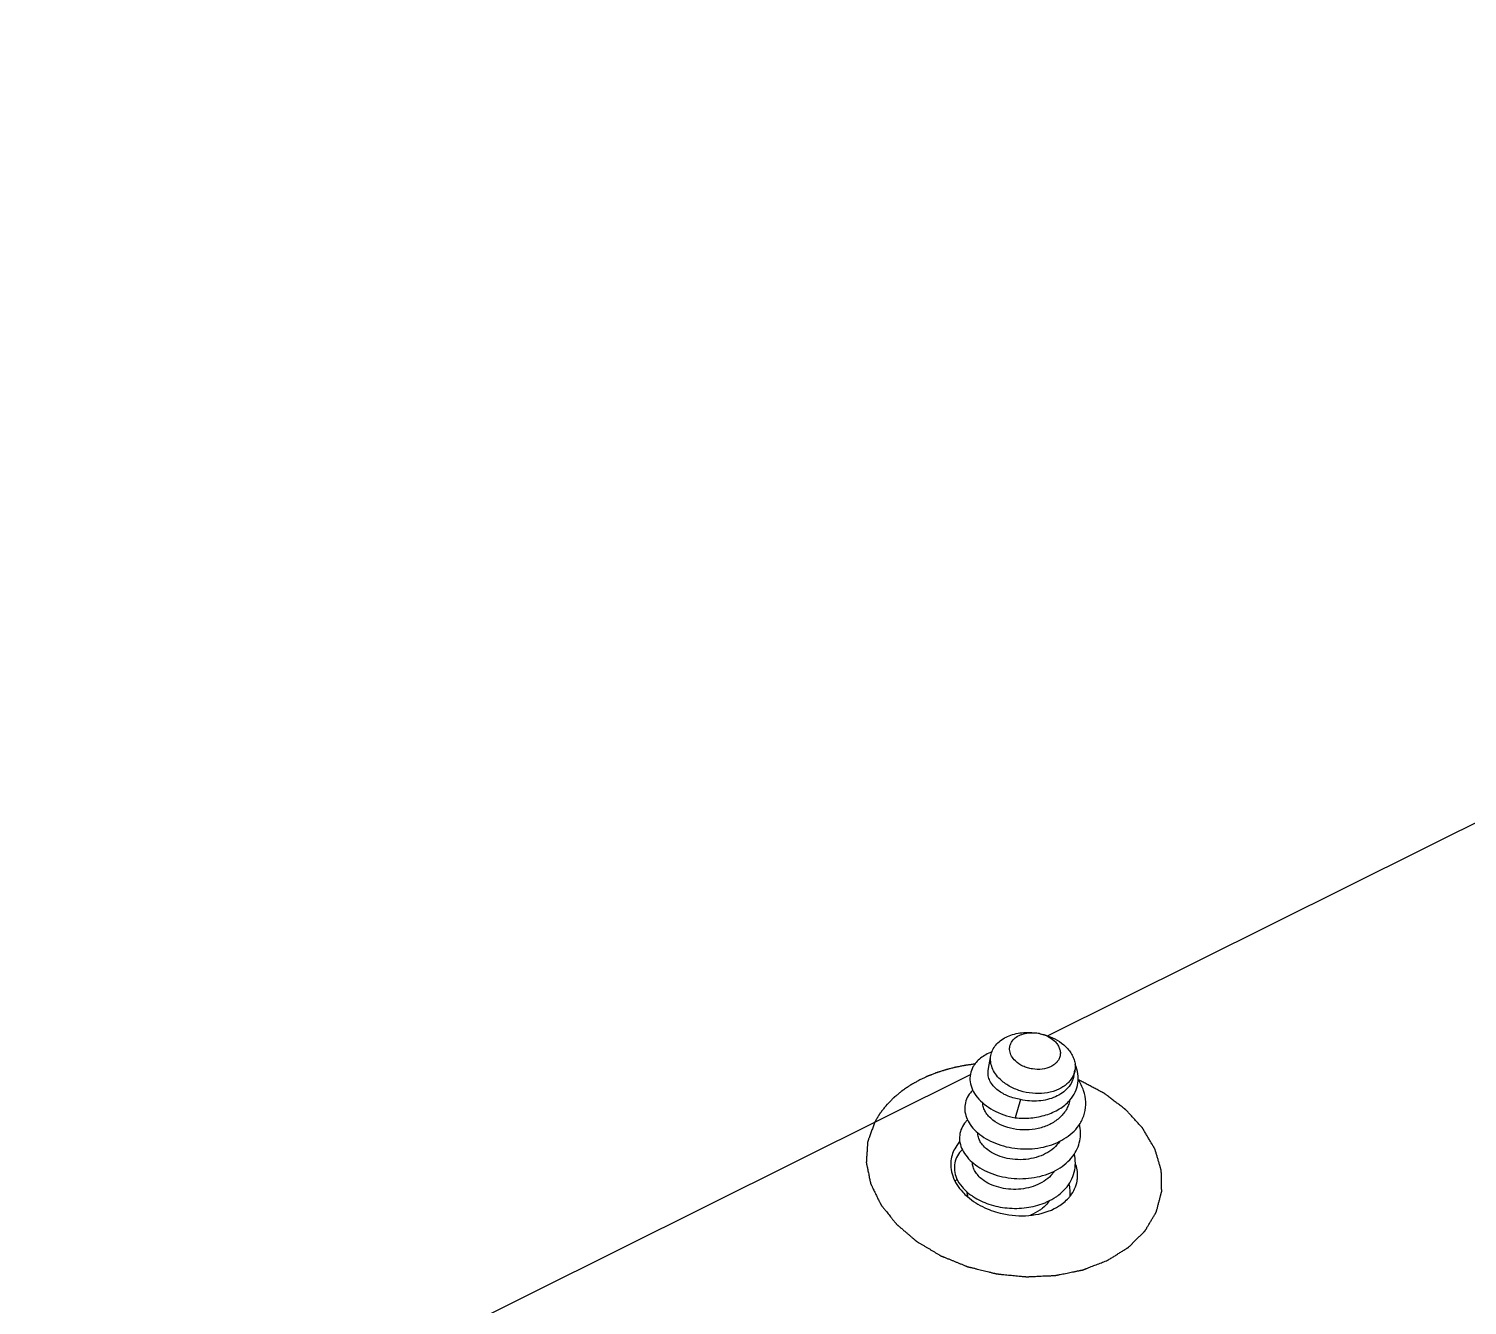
# Model space of a CAD drawing. Extents: x 0 to 297, y 0 to 210.
# Drawn here: x 222.56 to 234.37, y 80.49 to 90.97 of the extents above; entities that cross this region are included whole.
import ezdxf

# ---------------------------------------------------------------- set-up
doc = ezdxf.new("R2010")
doc.units = 0
doc.header["$LTSCALE"] = 16.335
doc.layers.get('0').update_dxf_attribs({"linetype": 'CONTINUOUS'})
doc.layers.add('02___PRT_ALL_AXES', color=7, linetype='CONTINUOUS')

msp = doc.modelspace()

# ---------------------------------------------------------------- linework, layer by layer
at = {"color": 7, "linetype": 'CONTINUOUS'}
for p, q in [((230.921, 82.703), (247.52, 90.973)), ((222.556, 78.534), (230.287, 82.386)), ((230.699, 82.179), (230.654, 82.029))]:
    msp.add_line(p, q, dxfattribs=at)
for centre, radius, start, end in [((230.792, 82.431), 0.296, 82.2537, 83.7105), ((230.791, 82.43), 0.297, 77.8796, 82.2545), ((230.859, 82.385), 0.323, 318.9492, 319.2163), ((230.44, 81.831), 0.253, 134.3946, 139.2768), ((230.753, 81.743), 0.271, 319.8946, 326.0506)]:
    msp.add_arc(centre, radius, start, end, dxfattribs=at)
for points, knots in [([(230.455, 82.54), (230.458, 82.555), (230.468, 82.586), (230.495, 82.628), (230.532, 82.664), (230.58, 82.693), (230.634, 82.714), (230.716, 82.732), (230.781, 82.732), (230.824, 82.726)], [0, 0, 0, 0, 0.103886, 0.211313, 0.325029, 0.446545, 0.576103, 0.712854, 1, 1, 1, 1]), ([(230.656, 82.497), (230.644, 82.508), (230.624, 82.533), (230.61, 82.57), (230.608, 82.6), (230.611, 82.621), (230.619, 82.641), (230.634, 82.667), (230.664, 82.695), (230.711, 82.717), (230.766, 82.728), (230.805, 82.728), (230.824, 82.726)], [0, 0, 0, 0, 0.12617, 0.240619, 0.29515, 0.34898, 0.403199, 0.458843, 0.577126, 0.707821, 0.850098, 1, 1, 1, 1]), ([(230.854, 82.721), (230.866, 82.718), (230.911, 82.706), (230.954, 82.682), (230.979, 82.658)], [0, 0, 0, 0, 0.262587, 1, 1, 1, 1]), ([(230.861, 82.719), (230.881, 82.715), (230.957, 82.694), (231.028, 82.654), (231.069, 82.614)], [0, 0, 0, 0, 0.262583, 1, 1, 1, 1]), ([(230.464, 82.57), (230.446, 82.564), (230.414, 82.549), (230.37, 82.52), (230.334, 82.486), (230.316, 82.46), (230.308, 82.447)], [0, 0, 0, 0, 0.274391, 0.53139, 0.772301, 1, 1, 1, 1]), ([(230.979, 82.658), (230.987, 82.65), (231.002, 82.633), (231.018, 82.604), (231.026, 82.574), (231.026, 82.544), (231.018, 82.515), (231.001, 82.489), (230.978, 82.467), (230.938, 82.442), (230.875, 82.425), (230.809, 82.426), (230.756, 82.438), (230.707, 82.457), (230.674, 82.479), (230.656, 82.497)], [0, 0, 0, 0, 0.061397, 0.118712, 0.172581, 0.224388, 0.275978, 0.329259, 0.385728, 0.446211, 0.578647, 0.721838, 0.794532, 0.865989, 1, 1, 1, 1]), ([(231.069, 82.614), (231.08, 82.603), (231.1, 82.581), (231.124, 82.544), (231.14, 82.506), (231.146, 82.479), (231.147, 82.466)], [0, 0, 0, 0, 0.269818, 0.525455, 0.767905, 1, 1, 1, 1]), ([(230.308, 82.447), (230.298, 82.428), (230.283, 82.388), (230.282, 82.322), (230.302, 82.256), (230.342, 82.194), (230.401, 82.137), (230.501, 82.072), (230.591, 82.041), (230.654, 82.029)], [0, 0, 0, 0, 0.101613, 0.202997, 0.309877, 0.426422, 0.554579, 0.694282, 1, 1, 1, 1]), ([(230.531, 82.345), (230.517, 82.359), (230.491, 82.388), (230.465, 82.438), (230.452, 82.489), (230.452, 82.523), (230.455, 82.54)], [0, 0, 0, 0, 0.274022, 0.529279, 0.769065, 1, 1, 1, 1]), ([(231.104, 82.175), (231.121, 82.194), (231.15, 82.238), (231.173, 82.312), (231.173, 82.391), (231.158, 82.442), (231.147, 82.466)], [0, 0, 0, 0, 0.251939, 0.496744, 0.743085, 1, 1, 1, 1]), ([(231.147, 82.466), (231.147, 82.462), (231.148, 82.446), (231.147, 82.431), (231.145, 82.419)], [0, 0, 0, 0, 0.252185, 1, 1, 1, 1]), ([(230.515, 82.254), (230.5, 82.265), (230.475, 82.288), (230.446, 82.33), (230.431, 82.373), (230.431, 82.403), (230.434, 82.417)], [0, 0, 0, 0, 0.286225, 0.544382, 0.779044, 1, 1, 1, 1]), ([(231.145, 82.419), (231.143, 82.407), (231.136, 82.384), (231.119, 82.351), (231.095, 82.32), (231.064, 82.294), (231.029, 82.271), (230.973, 82.246), (230.895, 82.228), (230.795, 82.227), (230.696, 82.247), (230.605, 82.286), (230.553, 82.324), (230.531, 82.345)], [0, 0, 0, 0, 0.049755, 0.100537, 0.153232, 0.20848, 0.266642, 0.327793, 0.457962, 0.595751, 0.735793, 0.872224, 1, 1, 1, 1]), ([(231.137, 82.377), (231.134, 82.359), (231.122, 82.322), (231.089, 82.273), (231.042, 82.231), (230.985, 82.199), (230.919, 82.177), (230.823, 82.162), (230.748, 82.168), (230.699, 82.179)], [0, 0, 0, 0, 0.105455, 0.214669, 0.330381, 0.453782, 0.584532, 0.721038, 1, 1, 1, 1]), ([(231.187, 81.982), (231.203, 82.008), (231.229, 82.066), (231.239, 82.16), (231.22, 82.256), (231.191, 82.314), (231.172, 82.342)], [0, 0, 0, 0, 0.245262, 0.487665, 0.736808, 1, 1, 1, 1]), ([(230.277, 82.222), (230.266, 82.205), (230.247, 82.169), (230.237, 82.108), (230.247, 82.045), (230.275, 81.985), (230.32, 81.928), (230.38, 81.877), (230.453, 81.835), (230.537, 81.802), (230.628, 81.78), (230.753, 81.768), (230.88, 81.782), (230.997, 81.822), (231.074, 81.864), (231.139, 81.917), (231.173, 81.959), (231.187, 81.982)], [0, 0, 0, 0, 0.047285, 0.093456, 0.14094, 0.191814, 0.247365, 0.308027, 0.373521, 0.443051, 0.515468, 0.589435, 0.736145, 0.806835, 0.874485, 0.938788, 1, 1, 1, 1]), ([(230.306, 82.256), (230.303, 82.253), (230.293, 82.242), (230.284, 82.231), (230.277, 82.222)], [0, 0, 0, 0, 0.255189, 1, 1, 1, 1]), ([(230.699, 82.179), (230.665, 82.184), (230.6, 82.202), (230.54, 82.234), (230.515, 82.254)], [0, 0, 0, 0, 0.524732, 1, 1, 1, 1]), ([(230.472, 82.01), (230.459, 82.019), (230.437, 82.04), (230.41, 82.075), (230.393, 82.112), (230.389, 82.138), (230.389, 82.15)], [0, 0, 0, 0, 0.282673, 0.541314, 0.778425, 1, 1, 1, 1]), ([(231.102, 82.172), (231.099, 82.158), (231.092, 82.131), (231.073, 82.093), (231.048, 82.057), (231.005, 82.014), (230.938, 81.97), (230.844, 81.937), (230.743, 81.926), (230.642, 81.934), (230.55, 81.961), (230.495, 81.992), (230.472, 82.01)], [0, 0, 0, 0, 0.055344, 0.111437, 0.168891, 0.228148, 0.352528, 0.484346, 0.620246, 0.755141, 0.883388, 1, 1, 1, 1]), ([(230.654, 82.029), (230.697, 82.025), (230.782, 82.024), (230.887, 82.044), (230.964, 82.073), (231.033, 82.108), (231.078, 82.145), (231.103, 82.173)], [0, 0, 0, 0, 0.263674, 0.522755, 0.648271, 0.769968, 1, 1, 1, 1]), ([(230.249, 81.996), (230.235, 81.98), (230.213, 81.946), (230.196, 81.886), (230.198, 81.824), (230.22, 81.762), (230.259, 81.704), (230.314, 81.651), (230.383, 81.605), (230.463, 81.568), (230.552, 81.543), (230.677, 81.524), (230.804, 81.532), (230.924, 81.566), (231.005, 81.603), (231.074, 81.653), (231.112, 81.693), (231.128, 81.714)], [0, 0, 0, 0, 0.048429, 0.094906, 0.141836, 0.191498, 0.245494, 0.304556, 0.368641, 0.437113, 0.508927, 0.582792, 0.730759, 0.802658, 0.871734, 0.937499, 1, 1, 1, 1]), ([(231.128, 81.714), (231.142, 81.733), (231.166, 81.773), (231.188, 81.839), (231.194, 81.908), (231.188, 81.954), (231.183, 81.976)], [0, 0, 0, 0, 0.253795, 0.501575, 0.748528, 1, 1, 1, 1]), ([(230.429, 81.766), (230.417, 81.775), (230.394, 81.796), (230.367, 81.831), (230.351, 81.868), (230.347, 81.894), (230.347, 81.907)], [0, 0, 0, 0, 0.282668, 0.541312, 0.778428, 1, 1, 1, 1]), ([(230.2, 81.833), (230.191, 81.823), (230.158, 81.781), (230.136, 81.731), (230.129, 81.692)], [0, 0, 0, 0, 0.260099, 1, 1, 1, 1]), ([(231.021, 81.836), (231.007, 81.815), (230.972, 81.776), (230.905, 81.732), (230.827, 81.701), (230.741, 81.685), (230.654, 81.684), (230.57, 81.698), (230.494, 81.724), (230.449, 81.751), (230.429, 81.766)], [0, 0, 0, 0, 0.115133, 0.237055, 0.365411, 0.498099, 0.631799, 0.762567, 0.886415, 1, 1, 1, 1]), ([(231.068, 81.448), (231.085, 81.468), (231.114, 81.51), (231.142, 81.581), (231.152, 81.657), (231.146, 81.707), (231.14, 81.732)], [0, 0, 0, 0, 0.255992, 0.503915, 0.749768, 1, 1, 1, 1]), ([(230.129, 81.692), (230.121, 81.646), (230.132, 81.542), (230.188, 81.457), (230.224, 81.419)], [0, 0, 0, 0, 0.473035, 1, 1, 1, 1]), ([(230.387, 81.522), (230.374, 81.531), (230.351, 81.552), (230.325, 81.587), (230.308, 81.624), (230.304, 81.65), (230.304, 81.663)], [0, 0, 0, 0, 0.282659, 0.541305, 0.778423, 1, 1, 1, 1]), ([(231.163, 81.51), (231.165, 81.522), (231.171, 81.571), (231.162, 81.621), (231.149, 81.655)], [0, 0, 0, 0, 0.245589, 1, 1, 1, 1]), ([(230.961, 81.569), (230.945, 81.55), (230.908, 81.516), (230.84, 81.478), (230.763, 81.452), (230.682, 81.44), (230.599, 81.441), (230.52, 81.456), (230.448, 81.482), (230.405, 81.507), (230.387, 81.522)], [0, 0, 0, 0, 0.116978, 0.240478, 0.369654, 0.502248, 0.635099, 0.764614, 0.887234, 1, 1, 1, 1]), ([(230.224, 81.419), (230.236, 81.406), (230.29, 81.354), (230.354, 81.314), (230.406, 81.29)], [0, 0, 0, 0, 0.23824, 1, 1, 1, 1]), ([(230.268, 81.377), (230.267, 81.381), (230.263, 81.394), (230.261, 81.408), (230.261, 81.419)], [0, 0, 0, 0, 0.256385, 1, 1, 1, 1]), ([(231.094, 81.371), (231.099, 81.377), (231.118, 81.4), (231.134, 81.426), (231.143, 81.446)], [0, 0, 0, 0, 0.256459, 1, 1, 1, 1]), ([(230.406, 81.29), (230.452, 81.269), (230.635, 81.208), (230.848, 81.219), (230.976, 81.283)], [0, 0, 0, 0, 0.259753, 1, 1, 1, 1]), ([(230.88, 81.287), (230.872, 81.281), (230.842, 81.258), (230.807, 81.24), (230.78, 81.229)], [0, 0, 0, 0, 0.243073, 1, 1, 1, 1]), ([(230.935, 81.348), (230.932, 81.343), (230.915, 81.32), (230.896, 81.3), (230.88, 81.287)], [0, 0, 0, 0, 0.244811, 1, 1, 1, 1]), ([(230.976, 81.283), (230.987, 81.289), (231.03, 81.313), (231.069, 81.344), (231.094, 81.371)], [0, 0, 0, 0, 0.261348, 1, 1, 1, 1])]:
    msp.add_open_spline(points, degree=3, knots=knots, dxfattribs=at)
at = {"color": 5, "linetype": 'CONTINUOUS'}
for points, knots in [([(230.323, 82.47), (230.314, 82.469), (230.299, 82.467), (230.28, 82.464), (230.268, 82.462), (230.258, 82.461), (230.252, 82.46), (230.248, 82.46), (230.246, 82.459), (230.243, 82.459), (230.24, 82.458), (230.235, 82.457), (230.229, 82.456), (230.219, 82.454), (230.207, 82.452), (230.194, 82.449), (230.185, 82.448), (230.178, 82.446), (230.173, 82.445), (230.17, 82.445), (230.168, 82.444), (230.165, 82.444), (230.161, 82.443), (230.155, 82.441), (230.146, 82.439), (230.134, 82.436), (230.122, 82.433), (230.112, 82.43), (230.105, 82.429), (230.099, 82.427), (230.095, 82.426), (230.092, 82.425), (230.09, 82.425), (230.089, 82.424), (230.086, 82.424), (230.082, 82.422), (230.077, 82.421), (230.07, 82.418), (230.06, 82.415), (230.049, 82.412), (230.037, 82.408), (230.028, 82.405), (230.022, 82.403), (230.018, 82.402), (230.016, 82.401), (230.014, 82.401), (230.011, 82.399), (230.006, 82.398), (230.001, 82.396), (229.992, 82.392), (229.981, 82.388), (229.97, 82.384), (229.961, 82.38), (229.955, 82.378), (229.951, 82.377), (229.948, 82.375), (229.946, 82.375), (229.944, 82.374), (229.94, 82.372), (229.935, 82.37), (229.926, 82.366), (229.916, 82.361), (229.899, 82.353), (229.887, 82.347), (229.878, 82.344)], [0, 0, 0, 0, 0.0625, 0.09375, 0.125, 0.140625, 0.15625, 0.164062, 0.167969, 0.171875, 0.179688, 0.1875, 0.203125, 0.21875, 0.25, 0.28125, 0.296875, 0.3125, 0.320312, 0.328125, 0.332031, 0.335938, 0.34375, 0.359375, 0.375, 0.40625, 0.4375, 0.453125, 0.46875, 0.484375, 0.492188, 0.496094, 0.5, 0.503906, 0.507812, 0.515625, 0.53125, 0.546875, 0.5625, 0.59375, 0.625, 0.640625, 0.65625, 0.664062, 0.667969, 0.671875, 0.679688, 0.6875, 0.703125, 0.71875, 0.75, 0.78125, 0.796875, 0.8125, 0.820312, 0.828125, 0.832031, 0.835938, 0.84375, 0.859375, 0.875, 0.90625, 0.9375, 1, 1, 1, 1]), ([(229.878, 82.344), (229.868, 82.338), (229.853, 82.33), (229.836, 82.32), (229.826, 82.315), (229.819, 82.311), (229.811, 82.307), (229.806, 82.304), (229.802, 82.302), (229.801, 82.301), (229.799, 82.3), (229.798, 82.299), (229.796, 82.298), (229.793, 82.296), (229.788, 82.293), (229.782, 82.289), (229.773, 82.282), (229.761, 82.274), (229.749, 82.266), (229.74, 82.26), (229.734, 82.256), (229.729, 82.253), (229.726, 82.251), (229.724, 82.249), (229.723, 82.249), (229.722, 82.248), (229.721, 82.247), (229.719, 82.245), (229.716, 82.243), (229.712, 82.239), (229.706, 82.235), (229.7, 82.229), (229.694, 82.224), (229.687, 82.219), (229.681, 82.213), (229.675, 82.208), (229.669, 82.204), (229.665, 82.2), (229.662, 82.198), (229.659, 82.195), (229.657, 82.194), (229.656, 82.193), (229.655, 82.192), (229.655, 82.192), (229.654, 82.191), (229.652, 82.189), (229.65, 82.187), (229.647, 82.184), (229.643, 82.18), (229.639, 82.175), (229.633, 82.169), (229.627, 82.164), (229.622, 82.158), (229.616, 82.152), (229.611, 82.146), (229.606, 82.141), (229.602, 82.138), (229.6, 82.135), (229.598, 82.133), (229.597, 82.132), (229.596, 82.131), (229.595, 82.13), (229.594, 82.128), (229.592, 82.126), (229.589, 82.122), (229.585, 82.117), (229.578, 82.108), (229.57, 82.098), (229.562, 82.088), (229.556, 82.08), (229.552, 82.074), (229.549, 82.07), (229.547, 82.068), (229.545, 82.066), (229.544, 82.065), (229.544, 82.064), (229.543, 82.063), (229.542, 82.06), (229.54, 82.058), (229.537, 82.053), (229.534, 82.048), (229.53, 82.041), (229.525, 82.033), (229.516, 82.017), (229.508, 82.004), (229.503, 81.996)], [0, 0, 0, 0, 0.0625, 0.09375, 0.109375, 0.125, 0.140625, 0.15625, 0.160156, 0.164062, 0.166016, 0.167969, 0.171875, 0.179688, 0.1875, 0.203125, 0.21875, 0.25, 0.28125, 0.296875, 0.3125, 0.320312, 0.328125, 0.332031, 0.333984, 0.335938, 0.339844, 0.34375, 0.351562, 0.359375, 0.375, 0.390625, 0.40625, 0.421875, 0.4375, 0.453125, 0.46875, 0.476562, 0.484375, 0.492188, 0.496094, 0.498047, 0.5, 0.501953, 0.503906, 0.507812, 0.515625, 0.523438, 0.53125, 0.546875, 0.5625, 0.578125, 0.59375, 0.609375, 0.625, 0.640625, 0.648438, 0.65625, 0.660156, 0.664062, 0.666016, 0.667969, 0.671875, 0.679688, 0.6875, 0.703125, 0.71875, 0.75, 0.78125, 0.796875, 0.8125, 0.820312, 0.828125, 0.832031, 0.833984, 0.835938, 0.839844, 0.84375, 0.851562, 0.859375, 0.875, 0.890625, 0.90625, 0.9375, 1, 1, 1, 1]), ([(231.414, 80.859), (231.423, 80.865), (231.441, 80.876), (231.468, 80.892), (231.49, 80.906), (231.508, 80.918), (231.521, 80.926), (231.535, 80.934), (231.548, 80.943), (231.559, 80.95), (231.568, 80.955), (231.574, 80.959), (231.578, 80.961), (231.58, 80.963), (231.582, 80.964), (231.583, 80.965), (231.584, 80.965), (231.585, 80.966), (231.586, 80.966), (231.586, 80.967), (231.587, 80.967), (231.588, 80.969), (231.59, 80.971), (231.593, 80.974), (231.596, 80.976), (231.599, 80.98), (231.604, 80.984), (231.609, 80.99), (231.614, 80.995), (231.621, 81.002), (231.63, 81.011), (231.644, 81.025), (231.659, 81.039), (231.673, 81.053), (231.683, 81.063), (231.694, 81.074), (231.703, 81.083), (231.709, 81.089), (231.713, 81.092), (231.715, 81.095), (231.717, 81.097), (231.719, 81.099), (231.721, 81.1), (231.722, 81.101), (231.722, 81.102), (231.723, 81.103), (231.724, 81.105), (231.725, 81.108), (231.728, 81.112), (231.732, 81.118), (231.735, 81.124), (231.74, 81.132), (231.746, 81.142), (231.753, 81.154), (231.76, 81.166), (231.767, 81.178), (231.774, 81.19), (231.781, 81.202), (231.788, 81.213), (231.794, 81.223), (231.799, 81.231), (231.803, 81.237), (231.806, 81.243), (231.809, 81.248), (231.811, 81.251), (231.811, 81.252), (231.812, 81.253), (231.813, 81.254), (231.813, 81.255), (231.813, 81.257), (231.814, 81.259), (231.815, 81.262), (231.816, 81.265), (231.817, 81.27), (231.819, 81.277), (231.822, 81.288), (231.825, 81.302), (231.829, 81.315), (231.834, 81.333), (231.838, 81.35), (231.843, 81.368), (231.846, 81.379), (231.848, 81.388), (231.85, 81.394), (231.852, 81.401), (231.853, 81.406), (231.854, 81.411), (231.855, 81.414), (231.856, 81.417), (231.857, 81.42), (231.857, 81.422), (231.858, 81.423), (231.858, 81.423), (231.858, 81.424), (231.858, 81.425), (231.858, 81.426), (231.858, 81.427), (231.858, 81.429), (231.858, 81.431), (231.858, 81.435), (231.857, 81.441), (231.857, 81.45), (231.857, 81.461), (231.857, 81.475), (231.856, 81.493), (231.856, 81.511), (231.856, 81.529), (231.855, 81.543), (231.855, 81.554), (231.855, 81.563), (231.855, 81.57), (231.855, 81.577), (231.854, 81.582), (231.854, 81.587), (231.854, 81.59), (231.854, 81.592), (231.854, 81.594), (231.854, 81.595), (231.854, 81.596), (231.854, 81.596), (231.854, 81.597), (231.854, 81.597), (231.854, 81.598), (231.854, 81.599), (231.853, 81.6), (231.853, 81.602), (231.852, 81.604), (231.851, 81.607), (231.85, 81.612), (231.848, 81.618), (231.846, 81.625), (231.844, 81.631), (231.841, 81.641), (231.838, 81.652), (231.834, 81.666), (231.828, 81.684), (231.823, 81.703), (231.817, 81.721), (231.813, 81.735), (231.81, 81.746), (231.807, 81.756), (231.805, 81.761), (231.804, 81.765), (231.803, 81.768), (231.803, 81.769), (231.802, 81.771), (231.802, 81.772), (231.802, 81.773), (231.801, 81.774), (231.801, 81.774), (231.801, 81.775), (231.8, 81.777), (231.798, 81.78), (231.796, 81.783), (231.794, 81.786), (231.791, 81.791), (231.788, 81.796), (231.784, 81.803), (231.78, 81.809), (231.775, 81.818), (231.769, 81.829), (231.758, 81.847), (231.745, 81.869), (231.732, 81.891), (231.722, 81.909), (231.715, 81.92), (231.711, 81.928), (231.708, 81.932), (231.706, 81.935), (231.705, 81.938), (231.703, 81.94), (231.702, 81.942), (231.702, 81.943), (231.701, 81.944), (231.7, 81.945), (231.699, 81.947), (231.696, 81.95), (231.692, 81.954), (231.686, 81.96), (231.681, 81.966), (231.673, 81.974), (231.664, 81.984), (231.653, 81.996), (231.642, 82.008), (231.631, 82.02), (231.621, 82.032), (231.61, 82.044), (231.599, 82.056), (231.59, 82.066), (231.582, 82.074), (231.577, 82.08), (231.571, 82.086), (231.567, 82.09), (231.564, 82.093), (231.563, 82.094), (231.562, 82.095), (231.561, 82.096), (231.56, 82.098), (231.558, 82.099), (231.556, 82.101), (231.553, 82.103), (231.549, 82.105), (231.545, 82.109), (231.537, 82.115), (231.525, 82.124), (231.506, 82.138), (231.483, 82.156), (231.459, 82.174), (231.441, 82.188), (231.427, 82.198), (231.415, 82.207), (231.406, 82.214), (231.4, 82.219), (231.395, 82.222), (231.392, 82.225), (231.388, 82.227), (231.385, 82.23), (231.383, 82.231), (231.382, 82.232), (231.381, 82.233), (231.38, 82.233), (231.379, 82.234), (231.376, 82.235), (231.373, 82.237), (231.367, 82.24), (231.36, 82.243), (231.35, 82.249), (231.336, 82.256), (231.319, 82.265), (231.303, 82.273), (231.287, 82.282), (231.265, 82.293), (231.238, 82.308), (231.205, 82.325), (231.183, 82.336), (231.172, 82.342)], [0, 0, 0, 0, 0.015625, 0.03125, 0.046875, 0.054688, 0.0625, 0.070312, 0.078125, 0.085938, 0.089844, 0.09375, 0.095703, 0.09668, 0.097656, 0.098633, 0.099121, 0.099609, 0.100098, 0.100342, 0.100586, 0.101562, 0.103516, 0.105469, 0.107422, 0.109375, 0.113281, 0.117188, 0.121094, 0.125, 0.132812, 0.140625, 0.15625, 0.164062, 0.171875, 0.179688, 0.1875, 0.191406, 0.193359, 0.195312, 0.197266, 0.198242, 0.199219, 0.200195, 0.200684, 0.201172, 0.202148, 0.203125, 0.207031, 0.210938, 0.214844, 0.21875, 0.226562, 0.234375, 0.242188, 0.25, 0.257812, 0.265625, 0.273438, 0.28125, 0.285156, 0.289062, 0.292969, 0.296875, 0.297852, 0.298828, 0.299316, 0.299805, 0.300781, 0.301758, 0.302734, 0.304688, 0.306641, 0.308594, 0.3125, 0.320312, 0.328125, 0.335938, 0.34375, 0.359375, 0.367188, 0.375, 0.378906, 0.382812, 0.386719, 0.390625, 0.392578, 0.394531, 0.396484, 0.398438, 0.399414, 0.399658, 0.399902, 0.400391, 0.400879, 0.401367, 0.402344, 0.40332, 0.404297, 0.40625, 0.410156, 0.414062, 0.421875, 0.429688, 0.4375, 0.453125, 0.460938, 0.46875, 0.476562, 0.480469, 0.484375, 0.488281, 0.492188, 0.494141, 0.496094, 0.49707, 0.498047, 0.499023, 0.499512, 0.499756, 0.5, 0.500244, 0.500488, 0.500977, 0.501953, 0.50293, 0.503906, 0.505859, 0.507812, 0.511719, 0.515625, 0.519531, 0.523438, 0.53125, 0.539062, 0.546875, 0.5625, 0.570312, 0.578125, 0.585938, 0.589844, 0.59375, 0.595703, 0.59668, 0.597656, 0.598633, 0.599121, 0.599609, 0.600098, 0.600342, 0.600586, 0.601562, 0.603516, 0.605469, 0.607422, 0.609375, 0.613281, 0.617188, 0.621094, 0.625, 0.632812, 0.640625, 0.65625, 0.671875, 0.679688, 0.6875, 0.691406, 0.693359, 0.695312, 0.697266, 0.698242, 0.699219, 0.700195, 0.700684, 0.701172, 0.702148, 0.703125, 0.707031, 0.710938, 0.714844, 0.71875, 0.726562, 0.734375, 0.742188, 0.75, 0.757812, 0.765625, 0.773438, 0.78125, 0.785156, 0.789062, 0.792969, 0.796875, 0.797852, 0.798828, 0.799316, 0.799805, 0.800781, 0.801758, 0.802734, 0.804688, 0.806641, 0.808594, 0.8125, 0.820312, 0.828125, 0.84375, 0.859375, 0.867188, 0.875, 0.882812, 0.886719, 0.890625, 0.892578, 0.894531, 0.896484, 0.898438, 0.899414, 0.899902, 0.900391, 0.900879, 0.901367, 0.902344, 0.904297, 0.90625, 0.910156, 0.914062, 0.921875, 0.929688, 0.9375, 0.945312, 0.953125, 0.96875, 0.984375, 1, 1, 1, 1]), ([(229.503, 81.996), (229.499, 81.985), (229.491, 81.963), (229.481, 81.935), (229.473, 81.913), (229.467, 81.897), (229.461, 81.88), (229.456, 81.866), (229.452, 81.857), (229.45, 81.851), (229.449, 81.847), (229.447, 81.843), (229.446, 81.839), (229.445, 81.837), (229.444, 81.835), (229.444, 81.834), (229.444, 81.833), (229.444, 81.832), (229.443, 81.831), (229.443, 81.83), (229.443, 81.828), (229.443, 81.825), (229.443, 81.821), (229.443, 81.817), (229.442, 81.811), (229.442, 81.804), (229.441, 81.795), (229.44, 81.787), (229.44, 81.775), (229.439, 81.76), (229.438, 81.743), (229.436, 81.725), (229.435, 81.708), (229.434, 81.693), (229.434, 81.683), (229.433, 81.677), (229.433, 81.673), (229.433, 81.669), (229.432, 81.665), (229.432, 81.663), (229.432, 81.662), (229.432, 81.661), (229.432, 81.661), (229.432, 81.66), (229.432, 81.66), (229.433, 81.659), (229.433, 81.657), (229.433, 81.655), (229.434, 81.653), (229.434, 81.65), (229.435, 81.645), (229.437, 81.638), (229.439, 81.629), (229.441, 81.62), (229.443, 81.611), (229.445, 81.599), (229.448, 81.585), (229.452, 81.567), (229.455, 81.549), (229.459, 81.531), (229.462, 81.517), (229.464, 81.506), (229.466, 81.5), (229.466, 81.497), (229.467, 81.494), (229.467, 81.492), (229.468, 81.49), (229.468, 81.488), (229.468, 81.487), (229.468, 81.487), (229.469, 81.486), (229.469, 81.485), (229.47, 81.483), (229.471, 81.481), (229.473, 81.478), (229.475, 81.474), (229.478, 81.468), (229.481, 81.461), (229.485, 81.452), (229.491, 81.44), (229.498, 81.426), (229.507, 81.408), (229.516, 81.391), (229.524, 81.373), (229.531, 81.358), (229.537, 81.347), (229.541, 81.338), (229.545, 81.331), (229.548, 81.325), (229.55, 81.321), (229.551, 81.318), (229.552, 81.316), (229.553, 81.315), (229.553, 81.314), (229.553, 81.314), (229.554, 81.313), (229.555, 81.311), (229.556, 81.31), (229.559, 81.307), (229.561, 81.304), (229.564, 81.3), (229.569, 81.294), (229.574, 81.288), (229.581, 81.28), (229.589, 81.269), (229.6, 81.256), (229.617, 81.234), (229.632, 81.215), (229.645, 81.199), (229.651, 81.191), (229.658, 81.183), (229.663, 81.176), (229.668, 81.171), (229.671, 81.167), (229.673, 81.164), (229.676, 81.161), (229.677, 81.159), (229.679, 81.157), (229.68, 81.155), (229.682, 81.154), (229.683, 81.153), (229.685, 81.151), (229.687, 81.15), (229.69, 81.147), (229.694, 81.143), (229.701, 81.137), (229.713, 81.128), (229.727, 81.116), (229.743, 81.101), (229.76, 81.087), (229.777, 81.073), (229.791, 81.061), (229.802, 81.051), (229.81, 81.044), (229.819, 81.037), (229.826, 81.031), (229.831, 81.026), (229.835, 81.023), (229.839, 81.02), (229.841, 81.018), (229.843, 81.017), (229.844, 81.016), (229.844, 81.015), (229.845, 81.015), (229.846, 81.014), (229.847, 81.013), (229.849, 81.012), (229.851, 81.011), (229.855, 81.009), (229.859, 81.006), (229.866, 81.002), (229.874, 80.997), (229.884, 80.991), (229.894, 80.985), (229.908, 80.977), (229.925, 80.967), (229.945, 80.955), (229.966, 80.943), (229.986, 80.931), (230.003, 80.92), (230.016, 80.912), (230.025, 80.907), (230.032, 80.903), (230.037, 80.9), (230.041, 80.898), (230.043, 80.896), (230.044, 80.896), (230.046, 80.895), (230.047, 80.894), (230.048, 80.894), (230.05, 80.893), (230.054, 80.892), (230.058, 80.89), (230.064, 80.888), (230.071, 80.885), (230.081, 80.881), (230.092, 80.876), (230.103, 80.872), (230.118, 80.866), (230.137, 80.858), (230.159, 80.849), (230.182, 80.84), (230.204, 80.831), (230.223, 80.823), (230.238, 80.817), (230.247, 80.813), (230.254, 80.811), (230.257, 80.809), (230.26, 80.808), (230.262, 80.807), (230.264, 80.806), (230.266, 80.806), (230.269, 80.805), (230.273, 80.804), (230.278, 80.803), (230.284, 80.801), (230.29, 80.8), (230.298, 80.798), (230.308, 80.796), (230.32, 80.793), (230.331, 80.79), (230.355, 80.784), (230.383, 80.777), (230.415, 80.769), (230.435, 80.764), (230.451, 80.76), (230.463, 80.757), (230.473, 80.755), (230.481, 80.753), (230.487, 80.751), (230.492, 80.75), (230.496, 80.749), (230.499, 80.749), (230.501, 80.748), (230.502, 80.748), (230.503, 80.748), (230.504, 80.748), (230.506, 80.747), (230.508, 80.747), (230.513, 80.747), (230.518, 80.746), (230.526, 80.745), (230.536, 80.744), (230.549, 80.743), (230.566, 80.741), (230.586, 80.739), (230.611, 80.737), (230.636, 80.734), (230.661, 80.732), (230.682, 80.73), (230.699, 80.728), (230.711, 80.727), (230.721, 80.726), (230.73, 80.725), (230.736, 80.725), (230.741, 80.724), (230.745, 80.724), (230.747, 80.724), (230.748, 80.723), (230.749, 80.724), (230.75, 80.724), (230.752, 80.724), (230.755, 80.724), (230.758, 80.724), (230.762, 80.724), (230.767, 80.724), (230.775, 80.725), (230.789, 80.725), (230.809, 80.726), (230.833, 80.727), (230.857, 80.729), (230.881, 80.73), (230.905, 80.731), (230.925, 80.732), (230.941, 80.732), (230.954, 80.733), (230.964, 80.733), (230.971, 80.734), (230.975, 80.734), (230.978, 80.734), (230.98, 80.734), (230.982, 80.734), (230.983, 80.734), (230.984, 80.734), (230.985, 80.734), (230.986, 80.735), (230.987, 80.735), (230.99, 80.736), (230.995, 80.736), (231.001, 80.738), (231.007, 80.739), (231.014, 80.74), (231.027, 80.743), (231.046, 80.747), (231.069, 80.751), (231.092, 80.756), (231.115, 80.761), (231.134, 80.764), (231.149, 80.767), (231.16, 80.77), (231.172, 80.772), (231.181, 80.774), (231.189, 80.775), (231.194, 80.777), (231.199, 80.778), (231.203, 80.778), (231.205, 80.779), (231.207, 80.779), (231.208, 80.779), (231.209, 80.78), (231.21, 80.78), (231.212, 80.781), (231.214, 80.781), (231.217, 80.783), (231.222, 80.784), (231.227, 80.786), (231.232, 80.788), (231.239, 80.791), (231.251, 80.796), (231.269, 80.803), (231.289, 80.811), (231.31, 80.819), (231.338, 80.829), (231.373, 80.843), (231.401, 80.854), (231.414, 80.859)], [0, 0, 0, 0, 0.015625, 0.03125, 0.039062, 0.046875, 0.054688, 0.0625, 0.066406, 0.068359, 0.070312, 0.072266, 0.074219, 0.075195, 0.076172, 0.07666, 0.076904, 0.077148, 0.077637, 0.078125, 0.079102, 0.080078, 0.082031, 0.083984, 0.085938, 0.089844, 0.09375, 0.097656, 0.101562, 0.109375, 0.117188, 0.125, 0.132812, 0.140625, 0.144531, 0.146484, 0.148438, 0.150391, 0.152344, 0.152832, 0.15332, 0.153564, 0.153809, 0.154053, 0.154297, 0.154785, 0.155273, 0.15625, 0.157227, 0.158203, 0.160156, 0.164062, 0.167969, 0.171875, 0.175781, 0.179688, 0.1875, 0.195312, 0.203125, 0.210938, 0.21875, 0.222656, 0.224609, 0.226562, 0.227539, 0.228516, 0.229492, 0.22998, 0.230469, 0.230713, 0.230957, 0.231445, 0.232422, 0.233398, 0.234375, 0.236328, 0.238281, 0.242188, 0.246094, 0.25, 0.257812, 0.265625, 0.273438, 0.28125, 0.289062, 0.292969, 0.296875, 0.300781, 0.302734, 0.304688, 0.305664, 0.306641, 0.307129, 0.307373, 0.307617, 0.308105, 0.308594, 0.30957, 0.310547, 0.3125, 0.314453, 0.316406, 0.320312, 0.324219, 0.328125, 0.335938, 0.34375, 0.359375, 0.363281, 0.367188, 0.371094, 0.375, 0.376953, 0.378906, 0.380859, 0.381836, 0.382812, 0.383789, 0.384766, 0.385254, 0.385742, 0.386719, 0.387695, 0.388672, 0.390625, 0.394531, 0.398438, 0.40625, 0.414062, 0.421875, 0.429688, 0.4375, 0.441406, 0.445312, 0.449219, 0.453125, 0.455078, 0.457031, 0.458984, 0.459961, 0.460449, 0.460938, 0.461182, 0.461426, 0.461914, 0.462402, 0.462891, 0.463867, 0.464844, 0.466797, 0.46875, 0.472656, 0.476562, 0.480469, 0.484375, 0.492188, 0.5, 0.507812, 0.515625, 0.523438, 0.527344, 0.53125, 0.533203, 0.535156, 0.537109, 0.537598, 0.538086, 0.538574, 0.539062, 0.539551, 0.540039, 0.541016, 0.542969, 0.544922, 0.546875, 0.550781, 0.554688, 0.558594, 0.5625, 0.570312, 0.578125, 0.585938, 0.59375, 0.601562, 0.605469, 0.609375, 0.611328, 0.612305, 0.613281, 0.614258, 0.614746, 0.615234, 0.616211, 0.617188, 0.619141, 0.621094, 0.623047, 0.625, 0.628906, 0.632812, 0.636719, 0.640625, 0.65625, 0.664062, 0.671875, 0.675781, 0.679688, 0.683594, 0.685547, 0.6875, 0.689453, 0.69043, 0.691406, 0.691895, 0.692383, 0.692627, 0.692871, 0.693359, 0.694336, 0.695312, 0.697266, 0.699219, 0.703125, 0.707031, 0.710938, 0.71875, 0.726562, 0.734375, 0.742188, 0.75, 0.753906, 0.757812, 0.761719, 0.763672, 0.765625, 0.767578, 0.768555, 0.769043, 0.769287, 0.769531, 0.77002, 0.770508, 0.771484, 0.772461, 0.773438, 0.775391, 0.777344, 0.78125, 0.789062, 0.796875, 0.804688, 0.8125, 0.820312, 0.828125, 0.832031, 0.835938, 0.839844, 0.841797, 0.842773, 0.84375, 0.844727, 0.845215, 0.845703, 0.845947, 0.846191, 0.846436, 0.84668, 0.847656, 0.849609, 0.851562, 0.853516, 0.855469, 0.859375, 0.867188, 0.875, 0.882812, 0.890625, 0.898438, 0.902344, 0.90625, 0.910156, 0.914062, 0.916016, 0.917969, 0.919922, 0.920898, 0.921875, 0.922363, 0.922852, 0.923096, 0.92334, 0.923828, 0.924805, 0.925781, 0.927734, 0.929688, 0.931641, 0.933594, 0.9375, 0.945312, 0.953125, 0.960938, 0.96875, 0.984375, 1, 1, 1, 1])]:
    msp.add_open_spline(points, degree=3, knots=knots, dxfattribs=at)
at = {"color": 7, "linetype": 'CONTINUOUS'}
msp.add_open_spline([(231.143, 81.446), (231.153, 81.467), (231.16, 81.488), (231.163, 81.51)], degree=3, dxfattribs=at)
at = {"layer": '02___PRT_ALL_AXES', "color": 7, "linetype": 'CONTINUOUS'}
for p, q in [((230.434, 82.417), (230.455, 82.54)), ((231.137, 82.377), (231.145, 82.419))]:
    msp.add_line(p, q, dxfattribs=at)
for centre, radius, start, end in [((230.354, 81.344), 0.252, 134.4141, 139.7867), ((230.568, 81.779), 0.473, 233.8296, 236.9336)]:
    msp.add_arc(centre, radius, start, end, dxfattribs=at)
for points, knots in [([(230.221, 81.768), (230.205, 81.752), (230.178, 81.719), (230.156, 81.659), (230.153, 81.595), (230.165, 81.554), (230.173, 81.534)], [0, 0, 0, 0, 0.258085, 0.502257, 0.745214, 1, 1, 1, 1]), ([(230.173, 81.534), (230.184, 81.508), (230.218, 81.456), (230.263, 81.415), (230.289, 81.396)], [0, 0, 0, 0, 0.472141, 1, 1, 1, 1]), ([(230.31, 81.382), (230.35, 81.356), (230.441, 81.313), (230.59, 81.283), (230.746, 81.285), (230.847, 81.31), (230.894, 81.329)], [0, 0, 0, 0, 0.236437, 0.490257, 0.748903, 1, 1, 1, 1]), ([(230.894, 81.329), (230.902, 81.333), (230.936, 81.347), (230.968, 81.365), (230.99, 81.38)], [0, 0, 0, 0, 0.25572, 1, 1, 1, 1]), ([(230.99, 81.38), (230.998, 81.385), (231.025, 81.406), (231.051, 81.429), (231.068, 81.448)], [0, 0, 0, 0, 0.256325, 1, 1, 1, 1]), ([(231.105, 81.386), (231.107, 81.403), (231.107, 81.437), (231.102, 81.471), (231.098, 81.488)], [0, 0, 0, 0, 0.495689, 1, 1, 1, 1])]:
    msp.add_open_spline(points, degree=3, knots=knots, dxfattribs=at)

doc.saveas('drawing.dxf')
